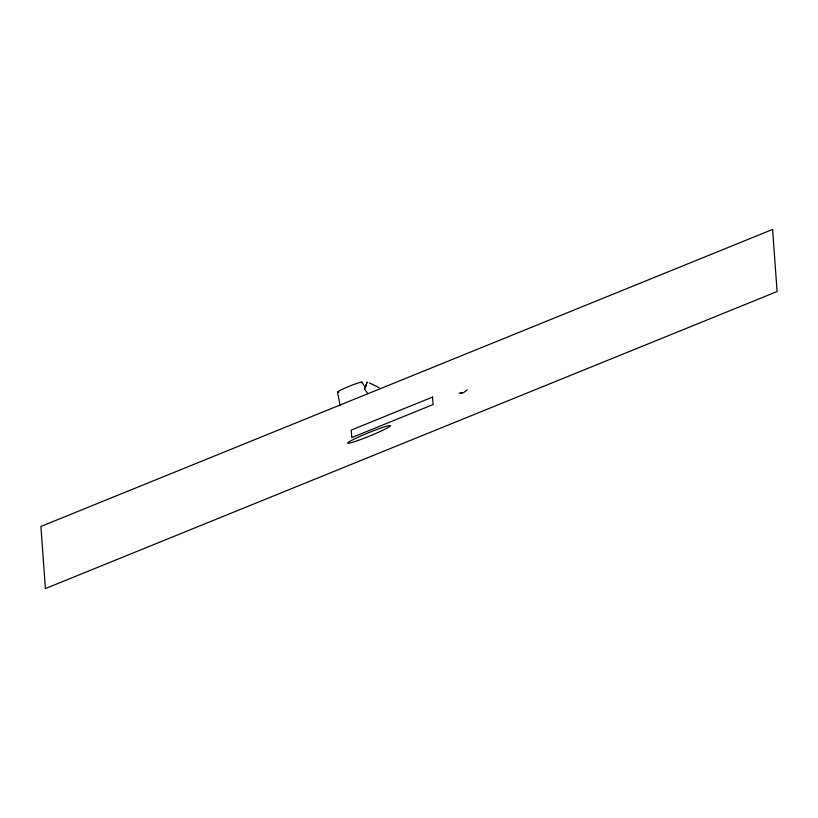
<?xml version="1.0" encoding="UTF-8"?>
<svg xmlns="http://www.w3.org/2000/svg" width="818" height="818" viewBox="0 0 818 818"><rect width="100%" height="100%" fill="white"/><g stroke="black" fill="none" stroke-linecap="round" stroke-linejoin="round"><path stroke-width="1.23" d="M366.239 385.053L367.088 382.037L364.419 388.969L367.844 393.611M366.035 385.656L365.38 387.599M364.419 388.969L365.257 387.282L361.904 382.139M467.272 389.869L463.99 392.313M463.285 392.609L462.681 392.804M461.925 392.998L462.507 392.855M461.229 393.11L461.843 393.018M460.514 393.182L461.168 393.121L459.164 393.182M369.276 382.814L379.184 387.701M337.497 392.108L340.196 405.789M339.02 391.996A13.19 0.992 -22.2 0 1 348.765 386.464A13.19 0.992 -22.2 0 1 361.178 382.865M772.601 229.429L40.9 526.465L45.399 588.571L777.1 291.535L772.601 229.429M432.548 397.078L351.249 430.074L351.791 437.558L433.09 404.552L432.548 397.078M358.396 440.34A23.129 1.738 -22.2 0 0 390.421 425.718A23.129 1.738 -22.2 0 0 358.172 437.19A23.129 1.738 -22.2 0 0 358.396 440.34"/></g></svg>
